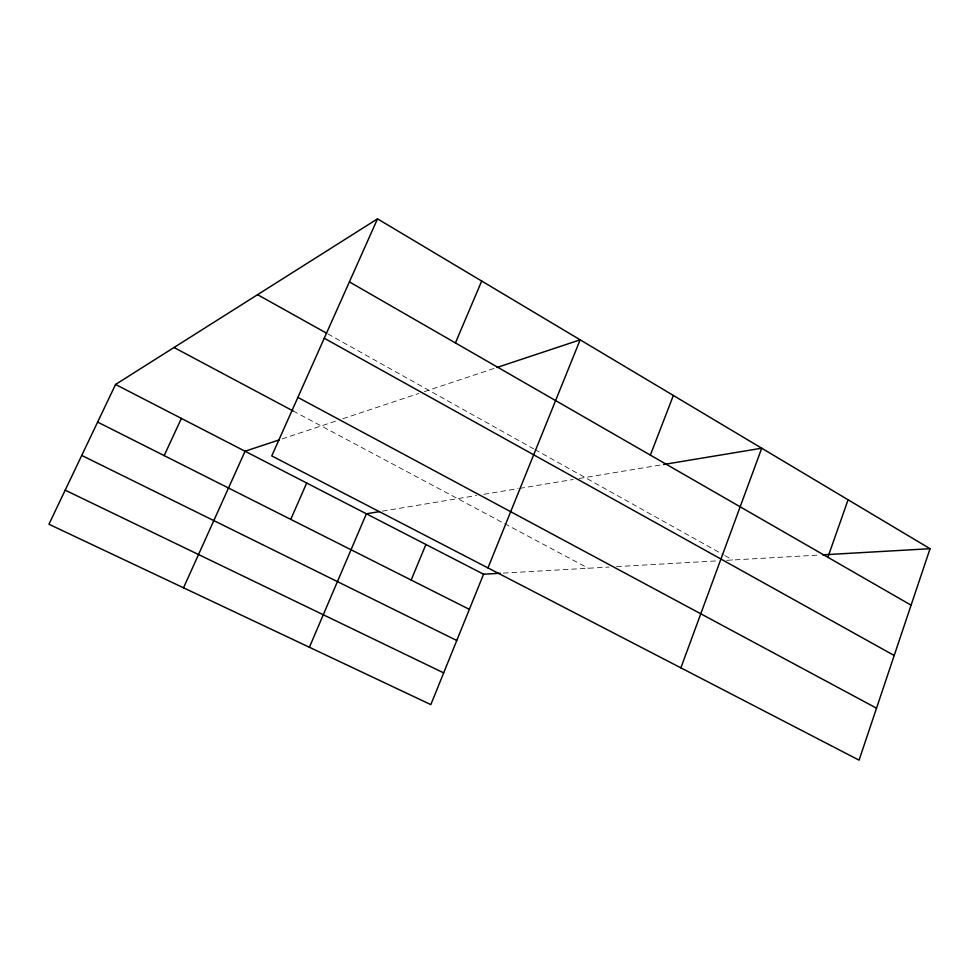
<?xml version="1.0" encoding="UTF-8"?>
<svg xmlns="http://www.w3.org/2000/svg" width="979" height="979" viewBox="0 0 979 979"><rect width="100%" height="100%" fill="white"/><g stroke="black" fill="none" stroke-linecap="round" stroke-linejoin="round"><path stroke-width="0.73" stroke-dasharray="4.89 3.67" d="M282.123 438.922L335.662 421.117M342.895 418.718L418.645 393.521M424.36 391.624L494.065 368.447M382.422 511.136L476.626 495.509M483.92 494.297L518.197 488.607M519.702 488.362L573.229 479.477M579.14 478.498L662.134 464.731M503.304 573.094L609.134 567.049M616.574 566.621L719.014 560.771M726.638 560.331L818.077 555.105M293.125 410.972L588.269 568.236M327.843 333.912L533.616 448.81M534.938 449.545L723.542 554.848M724.852 555.582L732.733 559.988"/><path stroke-width="1.47" d="M930.05 548.705L859.072 760.157L271.77 455.92L377.515 218.843L930.05 548.705L822.629 554.848M827.879 557.284L848.083 499.767M680.882 667.849L761.723 448.211L663.627 464.487M650.362 455.113L673.356 395.467M500.269 573.266L483.577 574.22L430.833 704.623L48.95 524.242L115.559 384.466L377.515 218.843M487.958 567.918L580.155 339.823L496.928 367.492M411.156 580.045L425.914 544.495M455.431 342.919L481.692 281.034M309.401 647.266L366.379 513.791L379.497 511.613M290.751 519.384L306.696 483.026M183.526 587.816L245.068 451.246L279.321 439.852M164.166 455.602L181.384 418.412M65.189 490.161L443.671 672.879M81.734 455.431L456.777 640.499M97.631 422.084L469.357 609.366M115.559 384.466L483.577 574.22M174.005 347.508L293.125 410.972M297.873 397.401L876.511 708.184M324.257 338.232L894.206 655.502M257.575 294.679L326.521 333.166M349.393 281.891L911.094 605.181"/></g></svg>
